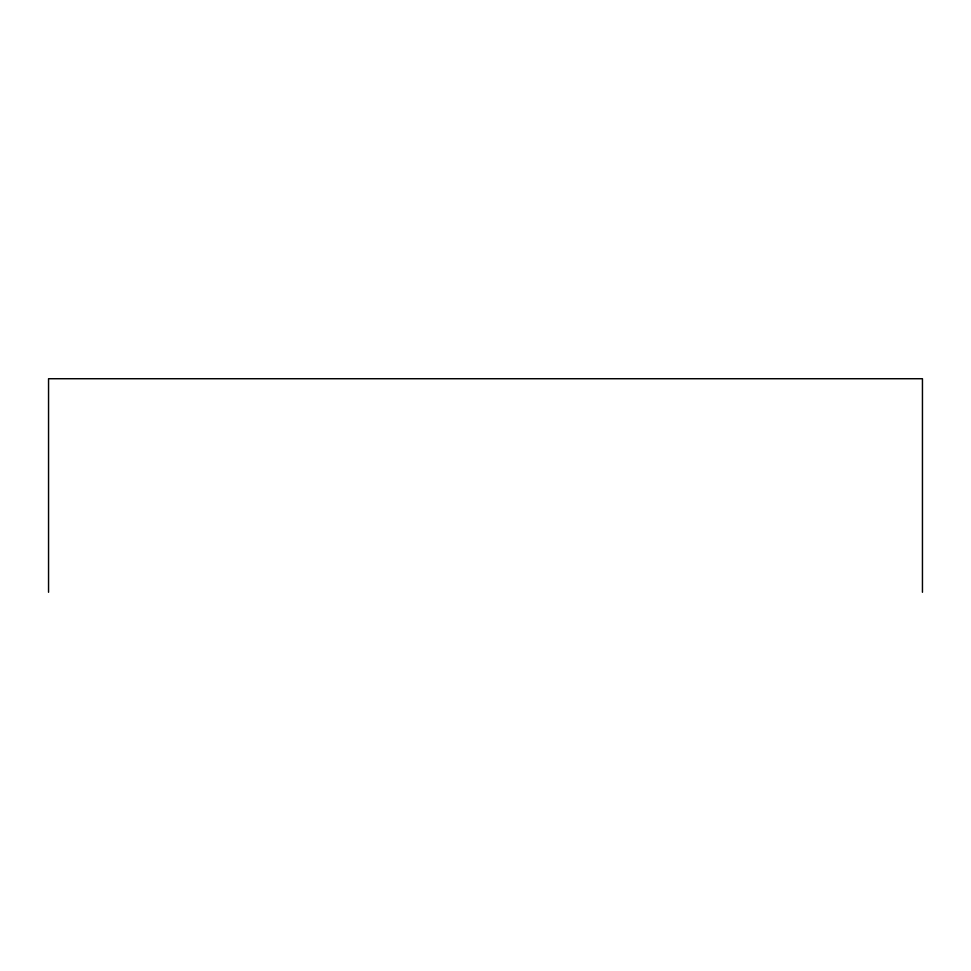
<?xml version="1.0" encoding="UTF-8"?>
<svg xmlns="http://www.w3.org/2000/svg" width="971" height="971" viewBox="0 0 971 971"><rect width="100%" height="100%" fill="white"/><g stroke="black" fill="none" stroke-linecap="round" stroke-linejoin="round"><path stroke-width="1.46" d="M922.45 592.274L922.45 378.726L48.55 378.726L48.55 592.274"/></g></svg>
